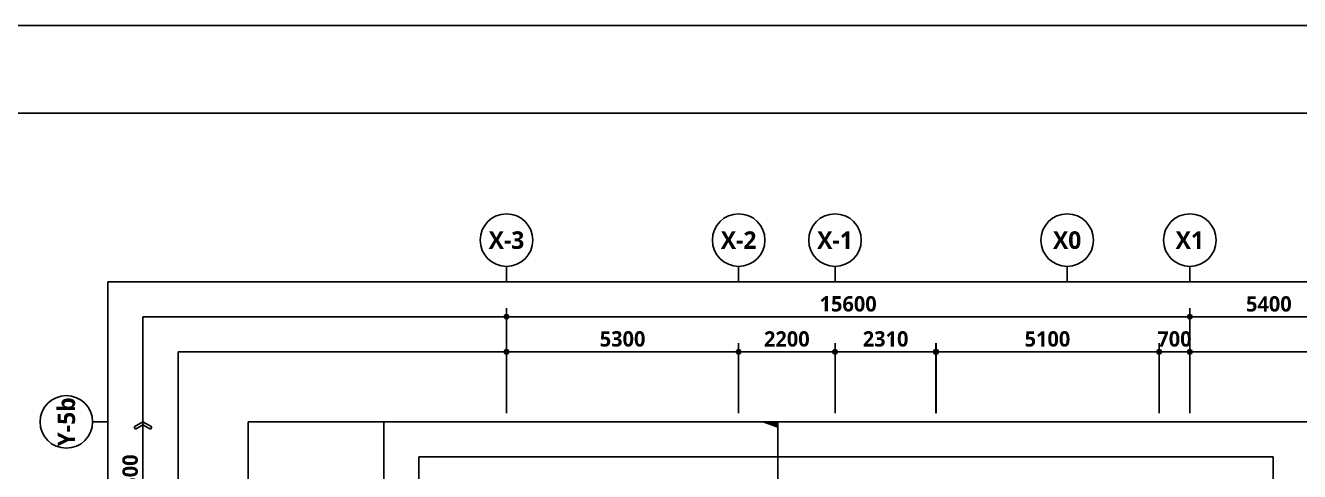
# Model space of a CAD drawing. Header units: millimetres. Extents: x 0 to 168000, y 0 to 59400.
# Drawn here: x 37709 to 66796, y 49217 to 59400 of the extents above; entities that cross this region are included whole.
import ezdxf
from ezdxf.enums import TextEntityAlignment as Align

# ---------------------------------------------------------------- set-up
doc = ezdxf.new("R2010")
doc.units = ezdxf.units.MM
doc.header["$LTSCALE"] = 100
doc.linetypes.add('CEN', pattern=[62, 60, -1, 0, -1])
doc.layers.get('Defpoints').update_dxf_attribs({"color": 153})
for name, color, linetype in [('A-ANNO-TEXT1', 7, 'Continuous'), ('A-ST-AXIS-BUB', 7, 'Continuous'), ('A-ST-AXIS-DIM', 7, 'Continuous'), ('AA-MKXX', 3, 'Continuous')]:
    doc.layers.add(name, color=color, linetype=linetype)
doc.layers.add('G(그리드1)', color=185, linetype='Continuous', plot=False)
doc.layers.add('G(그리드2)', color=235, linetype='Continuous', plot=False)
doc.styles.add('SH_진천_나눔', font='')
doc.styles.get('SH_진천_나눔').set_extended_font_data('NanumGothic', bold=True)
doc.dimstyles.new('SHP 100', dxfattribs={"dimscale": 100, "dimtxt": 3.5, "dimasz": 1, "dimexe": 2, "dimexo": 2, "dimgap": 1, "dimtad": 1, "dimdec": 0, "dimzin": 0, "dimdsep": 46, "dimtxsty": 'SH_진천_나눔', "dimblk": 'DIMDOT', "dimcen": 0.09, "dimclrd": 256, "dimclre": 256, "dimclrt": 3, "dimadec": 0, "dimazin": 1, "dimtfac": 1, "dimtdec": 0, "dimtix": 1, "dimtmove": 2, "dimatfit": 0, "dimldrblk": 'DIMDOT', "dimfxl": 1, "dimtolj": 1, "dimtzin": 0, "dimlwd": -1, "dimlwe": -1, "dimarcsym": 0})

# ---------------------------------------------------------------- blocks, each defined once
blk = doc.blocks.new('DIMDOT')
at = {"color": 0}
blk.add_line((-2, 0), (2, 0), dxfattribs=at)
for radius in [0.5, 0.25]:
    blk.add_circle((0, 0), radius, dxfattribs=at)
blk = doc.blocks.new('*D6124')
at = {"layer": 'A-ST-AXIS-DIM'}
for p, q in [((48691, 50550), (48691, 52950)), ((64291, 50550), (64291, 52950)), ((48791, 52750), (64191, 52750))]:
    blk.add_line(p, q, dxfattribs=at)
at = {"layer": 'Defpoints', "color": 0}
for p in [(64291, 52750), (48691, 50350), (64291, 50350)]:
    blk.add_point(p, dxfattribs=at)
at = {"layer": 'A-ST-AXIS-DIM', "linetype": 'ByBlock', "xscale": 100, "yscale": 100, "zscale": 100, "rotation": 180}
blk.add_blockref('DIMDOT', (48691, 52750), dxfattribs=at)
at = {"layer": 'A-ST-AXIS-DIM', "linetype": 'ByBlock', "xscale": 100, "yscale": 100, "zscale": 100}
blk.add_blockref('DIMDOT', (64291, 52750), dxfattribs=at)
at = {"layer": 'A-ST-AXIS-DIM', "color": 3, "insert": (56491, 53043), "char_height": 350, "attachment_point": 5, "style": 'SH_진천_나눔'}
blk.add_mtext('\\A1;15600', dxfattribs=at)
blk = doc.blocks.new('*D6125')
at = {"layer": 'A-ST-AXIS-DIM'}
for p, q in [((63591, 50550), (63591, 52150)), ((64291, 50550), (64291, 52150)), ((63491, 51950), (63391, 51950)), ((63591, 51950), (64291, 51950)), ((64391, 51950), (64491, 51950))]:
    blk.add_line(p, q, dxfattribs=at)
at = {"layer": 'Defpoints', "color": 0}
for p in [(64291, 51950), (63591, 50350), (64291, 50350)]:
    blk.add_point(p, dxfattribs=at)
at = {"layer": 'A-ST-AXIS-DIM', "linetype": 'ByBlock', "xscale": 100, "yscale": 100, "zscale": 100}
blk.add_blockref('DIMDOT', (63591, 51950), dxfattribs=at)
at = {"layer": 'A-ST-AXIS-DIM', "linetype": 'ByBlock', "xscale": 100, "yscale": 100, "zscale": 100, "rotation": 180}
blk.add_blockref('DIMDOT', (64291, 51950), dxfattribs=at)
at = {"layer": 'A-ST-AXIS-DIM', "color": 3, "insert": (63941, 52242), "char_height": 350, "attachment_point": 5, "style": 'SH_진천_나눔'}
blk.add_mtext('\\A1;700', dxfattribs=at)
blk = doc.blocks.new('*D6126')
at = {"layer": 'A-ST-AXIS-DIM'}
for p, q in [((53991, 50550), (53991, 52150)), ((56191, 50550), (56191, 52150)), ((56091, 51950), (54091, 51950))]:
    blk.add_line(p, q, dxfattribs=at)
at = {"layer": 'Defpoints', "color": 0}
for p in [(53991, 51950), (53991, 50350), (56191, 50350)]:
    blk.add_point(p, dxfattribs=at)
at = {"layer": 'A-ST-AXIS-DIM', "linetype": 'ByBlock', "xscale": 100, "yscale": 100, "zscale": 100, "rotation": 180}
blk.add_blockref('DIMDOT', (53991, 51950), dxfattribs=at)
at = {"layer": 'A-ST-AXIS-DIM', "linetype": 'ByBlock', "xscale": 100, "yscale": 100, "zscale": 100}
blk.add_blockref('DIMDOT', (56191, 51950), dxfattribs=at)
at = {"layer": 'A-ST-AXIS-DIM', "color": 3, "insert": (55091, 52242), "char_height": 350, "attachment_point": 5, "style": 'SH_진천_나눔'}
blk.add_mtext('\\A1;2200', dxfattribs=at)
blk = doc.blocks.new('*D6127')
at = {"layer": 'A-ST-AXIS-DIM'}
for p, q in [((56191, 50550), (56191, 52150)), ((58501, 50550), (58501, 52150)), ((58401, 51950), (56291, 51950))]:
    blk.add_line(p, q, dxfattribs=at)
at = {"layer": 'Defpoints', "color": 0}
for p in [(56191, 51950), (56191, 50350), (58501, 50350)]:
    blk.add_point(p, dxfattribs=at)
at = {"layer": 'A-ST-AXIS-DIM', "linetype": 'ByBlock', "xscale": 100, "yscale": 100, "zscale": 100, "rotation": 180}
blk.add_blockref('DIMDOT', (56191, 51950), dxfattribs=at)
at = {"layer": 'A-ST-AXIS-DIM', "linetype": 'ByBlock', "xscale": 100, "yscale": 100, "zscale": 100}
blk.add_blockref('DIMDOT', (58501, 51950), dxfattribs=at)
at = {"layer": 'A-ST-AXIS-DIM', "color": 3, "insert": (57346, 52243), "char_height": 350, "attachment_point": 5, "style": 'SH_진천_나눔'}
blk.add_mtext('\\A1;2310', dxfattribs=at)
blk = doc.blocks.new('A-ST-AXIS-BUB-1')
at = {"layer": 'A-ST-AXIS-BUB'}
blk.add_line((0, 350), (0, 0), dxfattribs=at)
blk.add_circle((0, 950), 600, dxfattribs=at)
blk = doc.blocks.new('arrow1')
at = {"color": 0}
for p, q in [((0, 0), (0.286, 0.501)), ((0, 0), (0.286, -0.501)), ((0.165, 0), (0.41, 0.429)), ((0.165, 0), (0.41, -0.429)), ((0.286, 0.501), (0.41, 0.43)), ((0.286, -0.501), (0.41, -0.43))]:
    blk.add_line(p, q, dxfattribs=at)
blk = doc.blocks.new('*D6142')
at = {"layer": 'A-ST-AXIS-DIM'}
for p, q in [((58491, 50550), (58491, 52150)), ((63591, 50550), (63591, 52150)), ((63491, 51950), (58591, 51950))]:
    blk.add_line(p, q, dxfattribs=at)
at = {"layer": 'Defpoints', "color": 0}
for p in [(58491, 51950), (58491, 50350), (63591, 50350)]:
    blk.add_point(p, dxfattribs=at)
at = {"layer": 'A-ST-AXIS-DIM', "linetype": 'ByBlock', "xscale": 100, "yscale": 100, "zscale": 100, "rotation": 180}
blk.add_blockref('DIMDOT', (58491, 51950), dxfattribs=at)
at = {"layer": 'A-ST-AXIS-DIM', "linetype": 'ByBlock', "xscale": 100, "yscale": 100, "zscale": 100}
blk.add_blockref('DIMDOT', (63591, 51950), dxfattribs=at)
at = {"layer": 'A-ST-AXIS-DIM', "color": 3, "insert": (61041, 52242), "char_height": 350, "attachment_point": 5, "style": 'SH_진천_나눔'}
blk.add_mtext('\\A1;5100', dxfattribs=at)
blk = doc.blocks.new('*D6143')
at = {"layer": 'A-ST-AXIS-DIM'}
for p, q in [((48691, 50550), (48691, 52150)), ((53991, 50550), (53991, 52150)), ((48791, 51950), (53891, 51950))]:
    blk.add_line(p, q, dxfattribs=at)
at = {"layer": 'Defpoints', "color": 0}
for p in [(53991, 51950), (48691, 50350), (53991, 50350)]:
    blk.add_point(p, dxfattribs=at)
at = {"layer": 'A-ST-AXIS-DIM', "linetype": 'ByBlock', "xscale": 100, "yscale": 100, "zscale": 100, "rotation": 180}
blk.add_blockref('DIMDOT', (48691, 51950), dxfattribs=at)
at = {"layer": 'A-ST-AXIS-DIM', "linetype": 'ByBlock', "xscale": 100, "yscale": 100, "zscale": 100}
blk.add_blockref('DIMDOT', (53991, 51950), dxfattribs=at)
at = {"layer": 'A-ST-AXIS-DIM', "color": 3, "insert": (51341, 52243), "char_height": 350, "attachment_point": 5, "style": 'SH_진천_나눔'}
blk.add_mtext('\\A1;5300', dxfattribs=at)
blk = doc.blocks.new('*U8616')
at = {"layer": 'AA-MKXX'}
blk.add_hatch(color=256, dxfattribs=at).paths.add_polyline_path([(74164, 600), (73954, 0), (74164, 0)])
at = {"layer": 'AA-MKXX', "linetype": 'CEN', "ltscale": 60}
blk.add_line((900, 0), (74164, 0), dxfattribs=at)
at = {"layer": 'AA-MKXX'}
blk.add_lwpolyline([(74164, 0), (74164, 600), (73954, 0)], close=True, dxfattribs=at)

msp = doc.modelspace()

# ---------------------------------------------------------------- linework, layer by layer
at = {"layer": 'A-ST-AXIS-DIM'}
for p, q in [((67425.4, 52750), (64201.3, 52750)), ((40391.3, 47350), (40391.3, 50350))]:
    msp.add_line(p, q, dxfattribs=at)
at = {"layer": 'Defpoints'}
for points in [[(84000, 0), (84000, 59400), (0, 59400), (0, 0)], [(73000, 2000), (73000, 57400), (2000, 57400), (2000, 2000)]]:
    msp.add_lwpolyline(points, close=True, dxfattribs=at)
at = {"layer": 'G(그리드1)'}
for points in [[(39591.3, 53550), (72191.3, 53550), (72191.3, 5050), (39591.3, 5050)], [(40391.3, 52750), (71391.3, 52750), (71391.3, 5850), (40391.3, 5850)], [(41191.3, 51950), (70591.3, 51950), (70591.3, 6650), (41191.3, 6650)], [(42791.3, 50350), (68991.3, 50350), (68991.3, 8250), (42791.3, 8250)], [(45891.3, 50350), (66991.3, 50350), (66991.3, 8250), (45891.3, 8250)]]:
    msp.add_lwpolyline(points, close=True, dxfattribs=at)
at = {"layer": 'G(그리드2)'}
msp.add_lwpolyline([(46691.3, 49550), (66191.3, 49550), (66191.3, 9050), (46691.3, 9050)], close=True, dxfattribs=at)

# ---------------------------------------------------------------- block references
at = {"xscale": 0.5555555555555556, "yscale": 0.5555555555555556, "zscale": 0.5555555555555556, "rotation": 90}
msp.add_blockref('*U8616', (54886.3, 9147.7), dxfattribs=at)
at = {"layer": 'A-ST-AXIS-BUB'}
for p in [(48691.3, 53550), (53991.3, 53550), (56191.3, 53550), (61491.3, 53550), (64291.3, 53550)]:
    msp.add_blockref('A-ST-AXIS-BUB-1', p, dxfattribs=at)
at = {"layer": 'A-ST-AXIS-BUB', "rotation": 90}
msp.add_blockref('A-ST-AXIS-BUB-1', (39591.3, 50350), dxfattribs=at)
at = {"layer": 'A-ST-AXIS-DIM', "xscale": 400, "yscale": 400, "zscale": 400, "rotation": 270.0000000000134}
msp.add_blockref('arrow1', (40391.3, 50350), dxfattribs=at)

# ---------------------------------------------------------------- texts
at = {"layer": 'A-ANNO-TEXT1', "style": 'SH_진천_나눔'}
for s, p in [('X-3', (48691.3, 54500)), ('X-2', (53991.3, 54500)), ('X-1', (56191.3, 54500)), ('X0', (61491.3, 54500)), ('X1', (64291.3, 54500))]:
    msp.add_text(s, height=400, dxfattribs=at).set_placement(p, align=Align.MIDDLE_CENTER)
msp.add_text('Y-5b', height=400, rotation=90, dxfattribs=at).set_placement((38641.3, 50350), align=Align.MIDDLE_CENTER)
at = {"layer": 'A-ST-AXIS-DIM', "color": 3, "insert": (66096.3, 53041.9), "char_height": 350, "attachment_point": 5, "style": 'SH_진천_나눔'}
msp.add_mtext('\\A1;5400', dxfattribs=at)
at = {"layer": 'A-ST-AXIS-DIM', "color": 3, "insert": (40099.4, 48955), "char_height": 350, "attachment_point": 5, "rotation": 90, "style": 'SH_진천_나눔'}
msp.add_mtext('\\A1;12500', dxfattribs=at)

# ---------------------------------------------------------------- dimensions: what is measured, and where the dimension line sits
at = {"layer": 'A-ST-AXIS-DIM'}
dim = msp.add_linear_dim(base=(64291.3, 52750), p1=(48691.3, 50350), p2=(64291.3, 50350), dimstyle='SHP 100', dxfattribs=at)
dim.commit()
dim.dimension.update_dxf_attribs({"geometry": '*D6124', "text_midpoint": (56491.3, 53043.1)})
for base, p1, p2, angle, picture, middle in [((53991.3, 51950), (48691.3, 50350), (53991.3, 50350), 180, '*D6143', (51341.3, 52243.1)), ((53991.3, 51950), (56191.3, 50350), (53991.3, 50350), 0, '*D6126', (55091.3, 52242.4)), ((56191.3, 51950), (58501.3, 50350), (56191.3, 50350), 0, '*D6127', (57346.3, 52243.1)), ((58491.3, 51950), (63591.3, 50350), (58491.3, 50350), 0, '*D6142', (61041.3, 52242.4)), ((64291.3, 51950), (63591.3, 50350), (64291.3, 50350), 180, '*D6125', (63941.3, 52241.9))]:
    dim = msp.add_linear_dim(base=base, p1=p1, p2=p2, angle=angle, dimstyle='SHP 100', dxfattribs=at)
    dim.commit()
    dim.dimension.update_dxf_attribs({"geometry": picture, "text_midpoint": middle})

doc.saveas('drawing.dxf')
